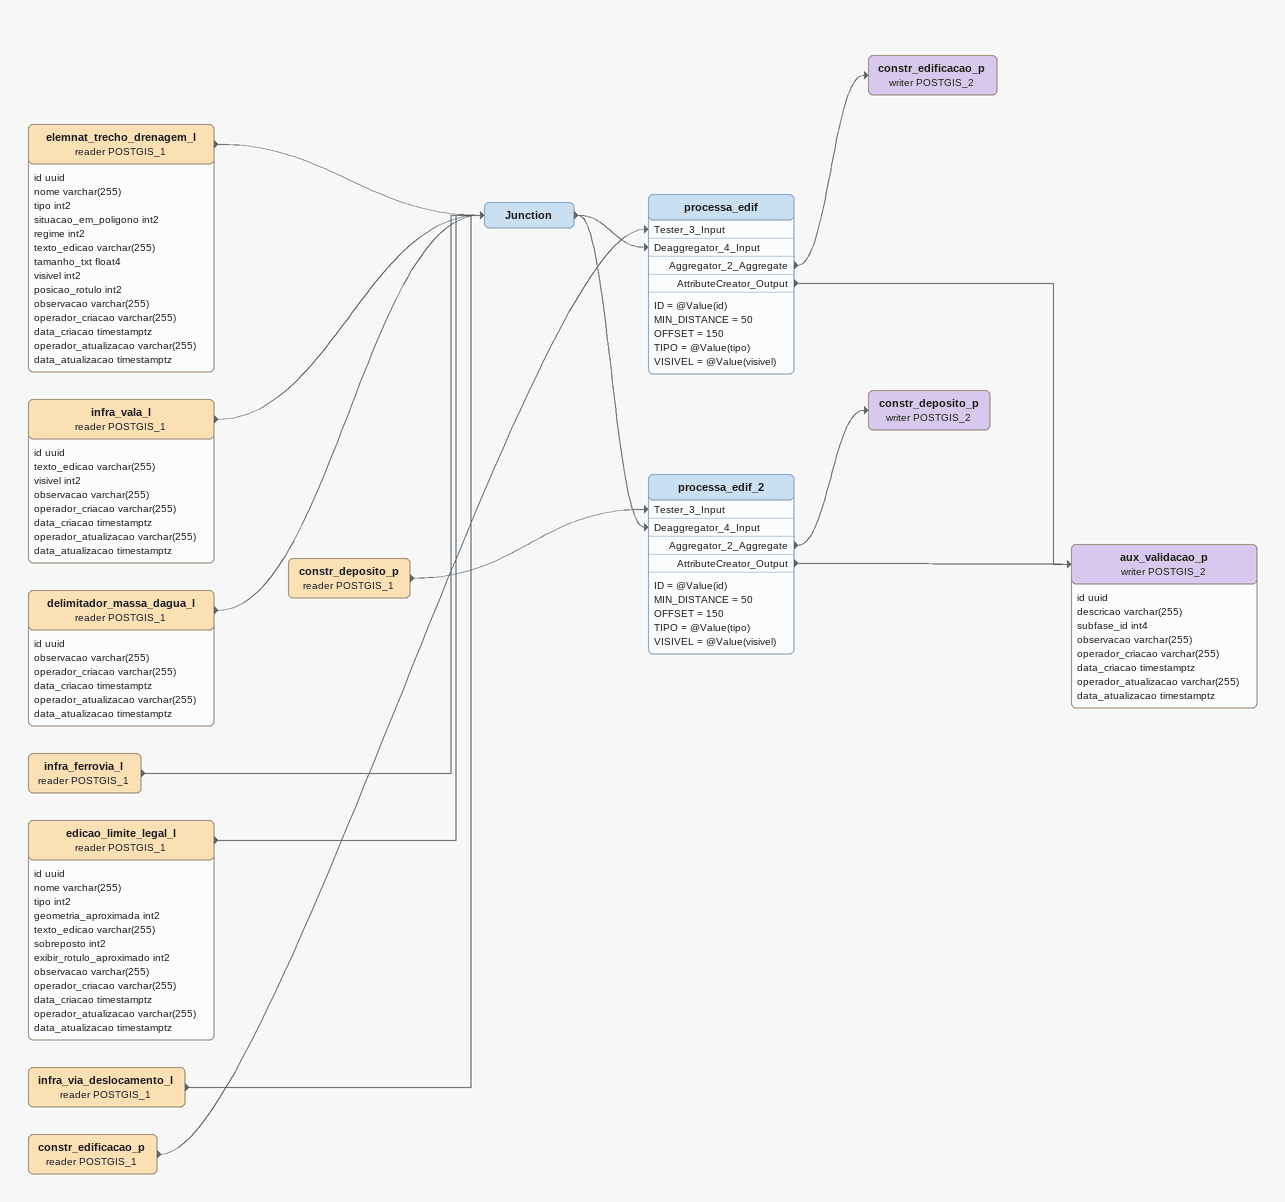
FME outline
delimitador_massa_dagua_l (reader POSTGIS_1)
    attributes: id uuid, observacao varchar(255), operador_criacao varchar(255), data_criacao timestamptz, operador_atualizacao varchar(255), data_atualizacao timestamptz
    -> Junction
infra_ferrovia_l (reader POSTGIS_1)
    -> Junction
edicao_limite_legal_l (reader POSTGIS_1)
    attributes: id uuid, nome varchar(255), tipo int2, geometria_aproximada int2, texto_edicao varchar(255), sobreposto int2, exibir_rotulo_aproximado int2, observacao varchar(255), operador_criacao varchar(255), data_criacao timestamptz, operador_atualizacao varchar(255), data_atualizacao timestamptz
    -> Junction
infra_via_deslocamento_l (reader POSTGIS_1)
    -> Junction
elemnat_trecho_drenagem_l (reader POSTGIS_1)
    attributes: id uuid, nome varchar(255), tipo int2, situacao_em_poligono int2, regime int2, texto_edicao varchar(255), tamanho_txt float4, visivel int2, posicao_rotulo int2, observacao varchar(255), operador_criacao varchar(255), data_criacao timestamptz, operador_atualizacao varchar(255), data_atualizacao timestamptz
    -> Junction
infra_vala_l (reader POSTGIS_1)
    attributes: id uuid, texto_edicao varchar(255), visivel int2, observacao varchar(255), operador_criacao varchar(255), data_criacao timestamptz, operador_atualizacao varchar(255), data_atualizacao timestamptz
    -> Junction
Junction
    -> processa_edif [Deaggregator_4_Input]
    -> processa_edif_2 [Deaggregator_4_Input]
constr_edificacao_p (reader POSTGIS_1)
    -> processa_edif [Tester_3_Input]
processa_edif
    ID = @Value(id)
    MIN_DISTANCE = 50
    OFFSET = 150
    TIPO = @Value(tipo)
    VISIVEL = @Value(visivel)
    Aggregator_2_Aggregate -> constr_edificacao_p (writer POSTGIS_2)
    AttributeCreator_Output -> aux_validacao_p (writer POSTGIS_2)
constr_edificacao_p (writer POSTGIS_2)
constr_deposito_p (reader POSTGIS_1)
    -> processa_edif_2 [Tester_3_Input]
processa_edif_2
    ID = @Value(id)
    MIN_DISTANCE = 50
    OFFSET = 150
    TIPO = @Value(tipo)
    VISIVEL = @Value(visivel)
    Aggregator_2_Aggregate -> constr_deposito_p (writer POSTGIS_2)
    AttributeCreator_Output -> aux_validacao_p (writer POSTGIS_2)
constr_deposito_p (writer POSTGIS_2)
aux_validacao_p (writer POSTGIS_2)
    attributes: id uuid, descricao varchar(255), subfase_id int4, observacao varchar(255), operador_criacao varchar(255), data_criacao timestamptz, operador_atualizacao varchar(255), data_atualizacao timestamptz
